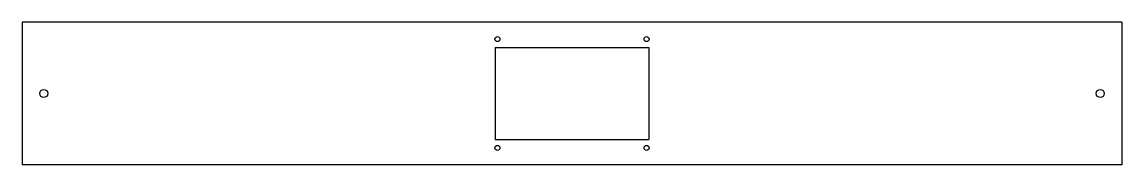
# Model space of a CAD drawing. Header units: millimetres. Extents: x 0 to 708, y 0 to 92.
import ezdxf

# ---------------------------------------------------------------- set-up
doc = ezdxf.new("R2010")
doc.units = ezdxf.units.MM

msp = doc.modelspace()

# ---------------------------------------------------------------- linework, layer by layer
at = {"color": 7, "linetype": 'Continuous', "lineweight": 25}
for p, q in [((708, 92), (0, 92)), ((0, 92), (0, 0)), ((708, 92), (708, 0)), ((304.5, 75.5), (304.5, 16.5)), ((304.5, 75.5), (403.5, 75.5)), ((403.5, 75.5), (403.5, 16.5)), ((304.5, 16.5), (403.5, 16.5)), ((708, 0), (0, 0))]:
    msp.add_line(p, q, dxfattribs=at)
for centre, radius in [((306, 81), 1.6), ((402, 81), 1.6), ((14, 46), 2.6), ((694, 46), 2.6), ((306, 11), 1.6), ((402, 11), 1.6)]:
    msp.add_circle(centre, radius, dxfattribs=at)

doc.saveas('drawing.dxf')
